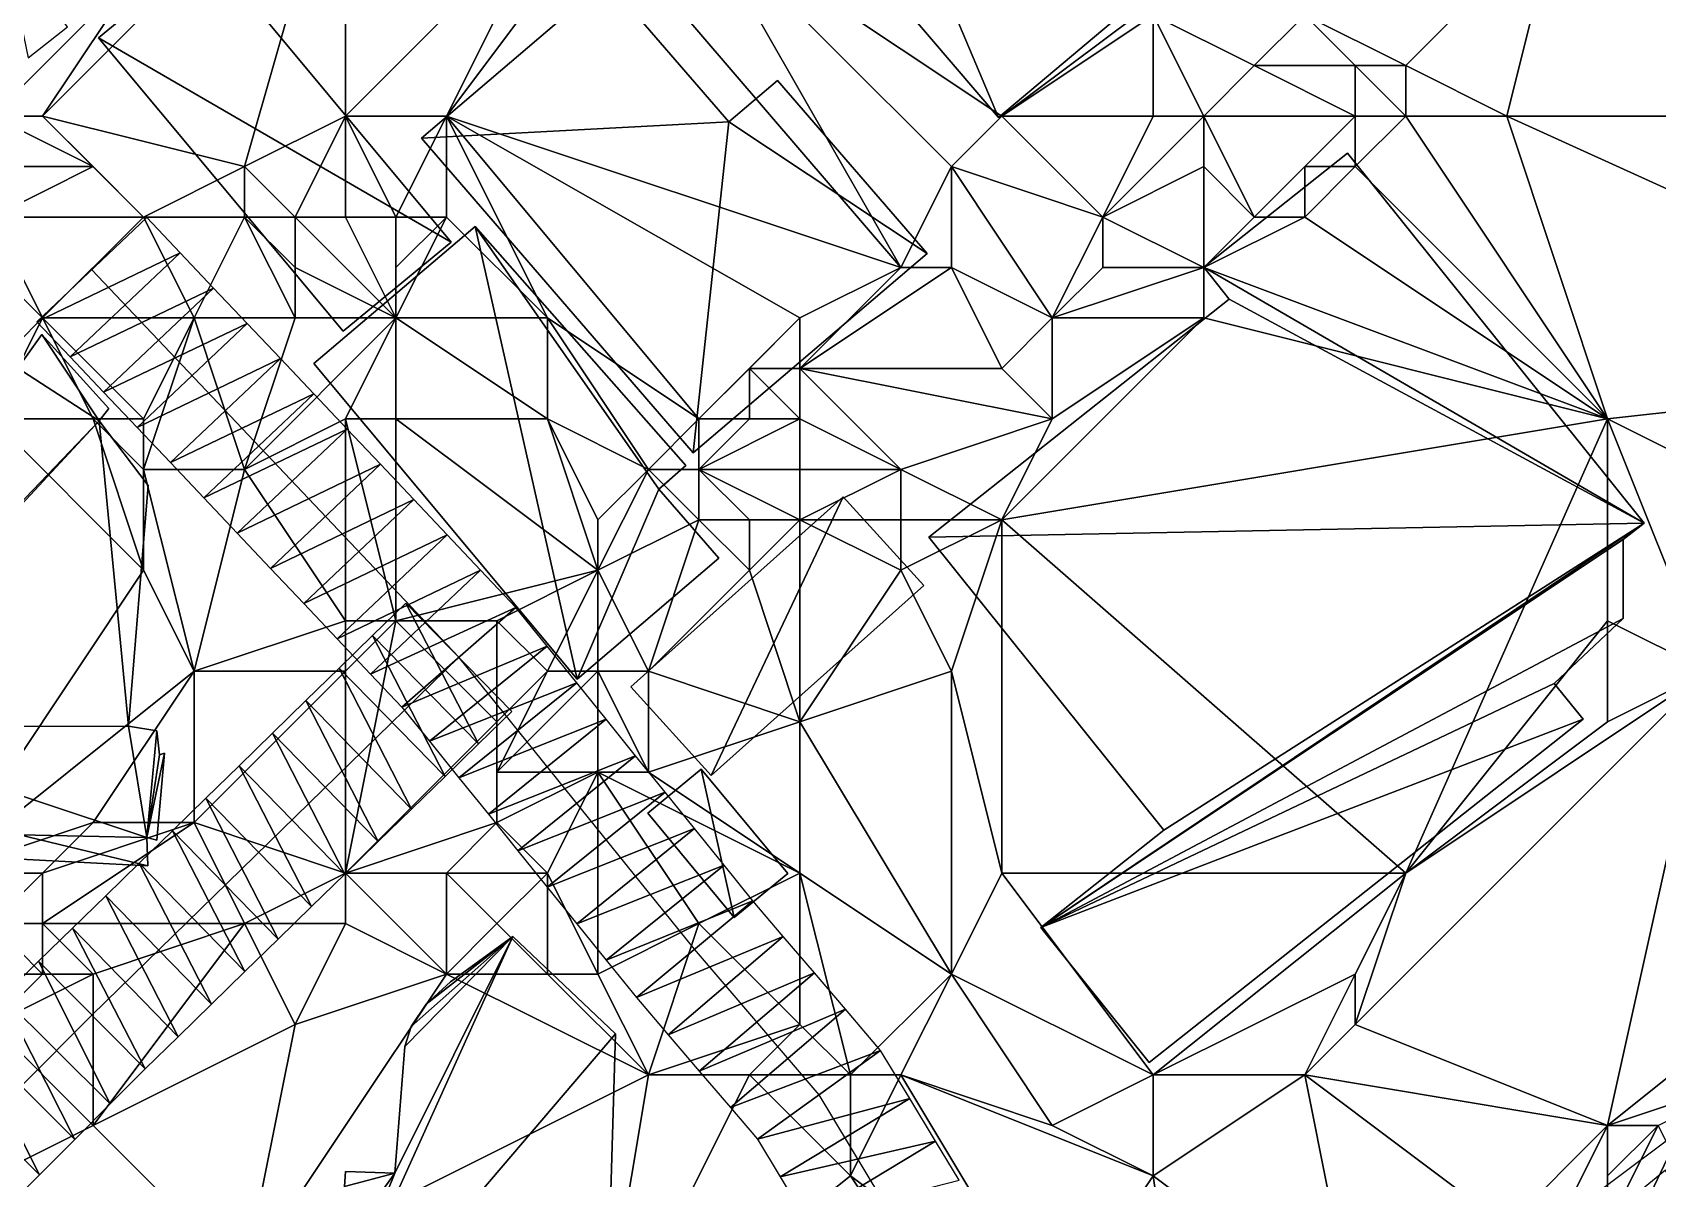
# Model space of a CAD drawing. Header units: metres. Extents: x -1103 to 901, y -902 to 905.
# Drawn here: x -6.4 to 58, y 441.9 to 487.3 of the extents above; entities that cross this region are included whole.
import ezdxf

# ---------------------------------------------------------------- set-up
doc = ezdxf.new("R2010")
doc.units = ezdxf.units.M
for name, color, linetype in [('OSM_BUILDING_FOOTPRINTS', 7, 'CONTINUOUS'), ('OSM_BUILDING_ROOFS', 1, 'CONTINUOUS'), ('OSM_BUILDING_WALLS', 8, 'CONTINUOUS'), ('OSM_ROAD_AXES', 2, 'CONTINUOUS'), ('OSM_ROAD_SURFACE', 9, 'CONTINUOUS'), ('OSM_TERRAIN', 3, 'CONTINUOUS'), ('OSM_WATER_SURFACE', 5, 'CONTINUOUS')]:
    doc.layers.add(name, color=color, linetype=linetype)

msp = doc.modelspace()

# ---------------------------------------------------------------- linework, layer by layer
at = {"layer": 'OSM_BUILDING_FOOTPRINTS'}
for points in [[(15.685, 496.151, 14.515), (27.325, 505.938, 14.515), (40.136, 490.909, 14.515), (31.868, 483.941, 14.515), (27.336, 489.25, 14.515), (29.027, 490.687, 14.515), (27.568, 492.402, 14.515), (22.517, 488.144, 14.515), (15.685, 496.151, 14.515)], [(0.508, 490.643, 13.929), (10.192, 479.009, 13.929), (5.903, 475.481, 13.929), (-3.78, 487.104, 13.929), (0.508, 490.643, 13.929)], [(16.338, 489.383, 14.469), (21.19, 483.776, 14.469), (23.114, 485.412, 14.469), (29.038, 478.556, 14.469), (19.775, 470.66, 14.469), (9.009, 483.123, 14.469), (16.338, 489.383, 14.469)], [(45.696, 482.526, 9.672), (57.447, 467.873, 9.672), (56.618, 467.22, 9.672), (56.618, 464.091, 9.672), (53.887, 461.514, 9.672), (55.026, 460.098, 9.672), (37.837, 446.496, 9.672), (33.548, 451.848, 9.672), (38.423, 455.708, 9.672), (29.105, 467.32, 9.672), (41.01, 476.742, 9.672), (40.004, 478.014, 9.672), (45.696, 482.526, 9.672)], [(4.742, 474.199, 12.209), (11.131, 479.628, 12.209), (19.488, 470.151, 12.209), (18.78, 469.532, 12.209), (18.416, 469.222, 12.209), (20.792, 466.479, 12.209), (15.177, 461.68, 12.209), (4.742, 474.199, 12.209)], [(28.906, 465.396, 11.181), (20.483, 457.864, 11.181), (17.299, 461.381, 11.181), (25.711, 468.912, 11.181), (28.906, 465.396, 11.181)], [(17.974, 456.382, 10.413), (20.096, 458.119, 10.413), (23.523, 453.983, 10.413), (21.4, 452.246, 10.413), (17.974, 456.382, 10.413)]]:
    msp.add_polyline3d(points, close=True, dxfattribs=at)
for points in [[(-6.975, 474.011, 10.802), (-6.035, 475.349, 10.802), (-3.371, 472.418, 10.802), (-3.758, 471.92, 10.802), (-1.813, 469.355, 10.802), (-2.598, 459.822, 10.802), (-1.481, 459.634, 10.802), (-1.371, 458.683, 10.802), (-1.172, 458.749, 10.802), (-1.47, 455.31, 10.802), (-1.868, 455.409, 10.802), (-1.835, 454.292, 10.802), (-6.875, 454.558, 10.802)], [(5.958, 441.575, 10.007), (6.002, 442.172, 10.007), (6.002, 442.172, 10.007), (7.959, 442.105, 10.007), (8.346, 447.126, 10.007), (8.6, 447.922, 10.007), (9.197, 448.807, 10.007), (10.158, 449.692, 10.007), (12.623, 451.494, 10.007), (16.691, 447.635, 10.007), (16.404, 437.848, 10.007)]]:
    msp.add_polyline3d(points, dxfattribs=at)
at = {"layer": 'OSM_BUILDING_ROOFS'}
for points in [[(10.192, 479.009, 19.129), (0.508, 490.643, 19.129), (-3.78, 487.104, 19.129)], [(29.027, 490.687, 26.115), (27.336, 489.25, 26.115), (31.868, 483.941, 26.115)], [(29.027, 490.687, 26.115), (31.868, 483.941, 26.115), (40.136, 490.909, 26.115)], [(21.19, 483.776, 19.669), (16.338, 489.383, 19.669), (9.009, 483.123, 19.669)], [(10.192, 479.009, 19.129), (-3.78, 487.104, 19.129), (5.903, 475.481, 19.129)], [(21.19, 483.776, 19.669), (29.038, 478.556, 19.669), (23.114, 485.412, 19.669)], [(21.19, 483.776, 19.669), (9.009, 483.123, 19.669), (19.775, 470.66, 19.669)], [(21.19, 483.776, 19.669), (19.775, 470.66, 19.669), (29.038, 478.556, 19.669)], [(57.447, 467.873, 18.072), (45.696, 482.526, 18.072), (40.004, 478.014, 18.072)], [(11.131, 479.628, 17.409), (4.742, 474.199, 17.409), (15.177, 461.68, 17.409)], [(18.416, 469.222, 17.409), (19.488, 470.151, 17.409), (11.131, 479.628, 17.409)], [(18.416, 469.222, 17.409), (11.131, 479.628, 17.409), (15.177, 461.68, 17.409)], [(57.447, 467.873, 18.072), (40.004, 478.014, 18.072), (41.01, 476.742, 18.072)], [(57.447, 467.873, 18.072), (41.01, 476.742, 18.072), (29.105, 467.32, 18.072)], [(-3.758, 471.92, 25.602), (-6.035, 475.349, 25.602), (-6.975, 474.011, 25.602)], [(-3.758, 471.92, 25.602), (-3.371, 472.418, 25.602), (-6.035, 475.349, 25.602)], [(-3.758, 471.92, 25.602), (-6.975, 474.011, 25.602), (-11.949, 463.383, 25.602)], [(-15.033, 459.778, 25.602), (-2.598, 459.822, 25.602), (-3.758, 471.92, 25.602)], [(-3.758, 471.92, 25.602), (-11.949, 463.383, 25.602), (-15.033, 459.778, 25.602)], [(-2.598, 459.822, 25.602), (-1.813, 469.355, 25.602), (-3.758, 471.92, 25.602)], [(18.416, 469.222, 17.409), (18.78, 469.532, 17.409), (19.488, 470.151, 17.409)], [(15.177, 461.68, 17.409), (20.792, 466.479, 17.409), (18.416, 469.222, 17.409)], [(20.483, 457.864, 16.381), (25.711, 468.912, 16.381), (17.299, 461.381, 16.381)], [(20.483, 457.864, 16.381), (28.906, 465.396, 16.381), (25.711, 468.912, 16.381)], [(57.447, 467.873, 18.072), (29.105, 467.32, 18.072), (38.423, 455.708, 18.072)], [(57.447, 467.873, 18.072), (38.423, 455.708, 18.072), (33.548, 451.848, 18.072)], [(33.548, 451.848, 18.072), (56.618, 467.22, 18.072), (57.447, 467.873, 18.072)], [(33.548, 451.848, 18.072), (56.618, 464.091, 18.072), (56.618, 467.22, 18.072)], [(33.548, 451.848, 18.072), (53.887, 461.514, 18.072), (56.618, 464.091, 18.072)], [(33.548, 451.848, 18.072), (55.026, 460.098, 18.072), (53.887, 461.514, 18.072)], [(-15.033, 459.778, 25.602), (-1.868, 455.409, 25.602), (-2.598, 459.822, 25.602)], [(-15.033, 459.778, 25.602), (-6.909, 455.52, 25.602), (-1.868, 455.409, 25.602)], [(-1.868, 455.409, 25.602), (-1.481, 459.634, 25.602), (-2.598, 459.822, 25.602)], [(33.548, 451.848, 18.072), (37.837, 446.496, 18.072), (55.026, 460.098, 18.072)], [(-1.868, 455.409, 25.602), (-1.371, 458.683, 25.602), (-1.481, 459.634, 25.602)], [(-1.868, 455.409, 25.602), (-1.47, 455.31, 25.602), (-1.172, 458.749, 25.602)], [(-1.868, 455.409, 25.602), (-1.172, 458.749, 25.602), (-1.371, 458.683, 25.602)], [(20.096, 458.119, 20.413), (17.974, 456.382, 20.413), (21.4, 452.246, 20.413)], [(20.096, 458.119, 20.413), (21.4, 452.246, 20.413), (23.523, 453.983, 20.413)], [(-6.909, 455.52, 25.602), (-6.875, 454.558, 25.602), (-1.835, 454.292, 25.602)], [(-6.909, 455.52, 25.602), (-1.835, 454.292, 25.602), (-1.868, 455.409, 25.602)], [(4.333, 433.136, 24.807), (16.691, 447.635, 24.807), (12.623, 451.494, 24.807)], [(4.333, 433.136, 24.807), (12.623, 451.494, 24.807), (7.959, 442.105, 24.807)], [(12.623, 451.494, 24.807), (8.346, 447.126, 24.807), (7.959, 442.105, 24.807)], [(12.623, 451.494, 24.807), (8.6, 447.922, 24.807), (8.346, 447.126, 24.807)], [(12.623, 451.494, 24.807), (9.197, 448.807, 24.807), (8.6, 447.922, 24.807)], [(12.623, 451.494, 24.807), (10.158, 449.692, 24.807), (9.197, 448.807, 24.807)], [(4.333, 433.136, 24.807), (16.404, 437.848, 24.807), (16.691, 447.635, 24.807)], [(4.333, 433.136, 24.807), (7.959, 442.105, 24.807), (4.654, 437.494, 24.807)], [(7.959, 442.105, 24.807), (5.958, 441.575, 24.807), (4.654, 437.494, 24.807)], [(7.959, 442.105, 24.807), (6.002, 442.172, 24.807), (5.958, 441.575, 24.807)]]:
    msp.add_3dface(points, dxfattribs=at)
at = {"layer": 'OSM_BUILDING_WALLS'}
for points in [[(0.508, 490.643, 13.929), (-3.78, 487.104, 13.929), (-3.78, 487.104, 19.129)], [(0.508, 490.643, 13.929), (-3.78, 487.104, 19.129), (0.508, 490.643, 19.129)], [(10.192, 479.009, 13.929), (0.508, 490.643, 13.929), (0.508, 490.643, 19.129)], [(10.192, 479.009, 13.929), (0.508, 490.643, 19.129), (10.192, 479.009, 19.129)], [(31.868, 483.941, 14.515), (40.136, 490.909, 14.515), (40.136, 490.909, 26.115)], [(31.868, 483.941, 14.515), (40.136, 490.909, 26.115), (31.868, 483.941, 26.115)], [(16.338, 489.383, 14.469), (9.009, 483.123, 14.469), (9.009, 483.123, 19.669)], [(16.338, 489.383, 14.469), (9.009, 483.123, 19.669), (16.338, 489.383, 19.669)], [(21.19, 483.776, 14.469), (16.338, 489.383, 14.469), (16.338, 489.383, 19.669)], [(21.19, 483.776, 14.469), (16.338, 489.383, 19.669), (21.19, 483.776, 19.669)], [(27.336, 489.25, 14.515), (31.868, 483.941, 14.515), (31.868, 483.941, 26.115)], [(27.336, 489.25, 14.515), (31.868, 483.941, 26.115), (27.336, 489.25, 26.115)], [(-3.78, 487.104, 13.929), (5.903, 475.481, 13.929), (5.903, 475.481, 19.129)], [(-3.78, 487.104, 13.929), (5.903, 475.481, 19.129), (-3.78, 487.104, 19.129)], [(23.114, 485.412, 14.469), (21.19, 483.776, 14.469), (21.19, 483.776, 19.669)], [(23.114, 485.412, 14.469), (21.19, 483.776, 19.669), (23.114, 485.412, 19.669)], [(29.038, 478.556, 14.469), (23.114, 485.412, 14.469), (23.114, 485.412, 19.669)], [(29.038, 478.556, 14.469), (23.114, 485.412, 19.669), (29.038, 478.556, 19.669)], [(9.009, 483.123, 14.469), (19.775, 470.66, 14.469), (19.775, 470.66, 19.669)], [(9.009, 483.123, 14.469), (19.775, 470.66, 19.669), (9.009, 483.123, 19.669)], [(45.696, 482.526, 9.672), (40.004, 478.014, 9.672), (40.004, 478.014, 18.072)], [(45.696, 482.526, 9.672), (40.004, 478.014, 18.072), (45.696, 482.526, 18.072)], [(57.447, 467.873, 9.672), (45.696, 482.526, 9.672), (45.696, 482.526, 18.072)], [(57.447, 467.873, 9.672), (45.696, 482.526, 18.072), (57.447, 467.873, 18.072)], [(11.131, 479.628, 12.209), (4.742, 474.199, 12.209), (4.742, 474.199, 17.409)], [(11.131, 479.628, 12.209), (4.742, 474.199, 17.409), (11.131, 479.628, 17.409)], [(19.488, 470.151, 12.209), (11.131, 479.628, 12.209), (11.131, 479.628, 17.409)], [(19.488, 470.151, 12.209), (11.131, 479.628, 17.409), (19.488, 470.151, 17.409)], [(5.903, 475.481, 13.929), (10.192, 479.009, 13.929), (10.192, 479.009, 19.129)], [(5.903, 475.481, 13.929), (10.192, 479.009, 19.129), (5.903, 475.481, 19.129)], [(19.775, 470.66, 14.469), (29.038, 478.556, 14.469), (29.038, 478.556, 19.669)], [(19.775, 470.66, 14.469), (29.038, 478.556, 19.669), (19.775, 470.66, 19.669)], [(40.004, 478.014, 9.672), (41.01, 476.742, 9.672), (41.01, 476.742, 18.072)], [(40.004, 478.014, 9.672), (41.01, 476.742, 18.072), (40.004, 478.014, 18.072)], [(41.01, 476.742, 9.672), (29.105, 467.32, 9.672), (29.105, 467.32, 18.072)], [(41.01, 476.742, 9.672), (29.105, 467.32, 18.072), (41.01, 476.742, 18.072)], [(-6.035, 475.349, 10.802), (-6.975, 474.011, 10.802), (-6.975, 474.011, 25.602)], [(-6.035, 475.349, 10.802), (-6.975, 474.011, 25.602), (-6.035, 475.349, 25.602)], [(-3.371, 472.418, 10.802), (-6.035, 475.349, 10.802), (-6.035, 475.349, 25.602)], [(-3.371, 472.418, 10.802), (-6.035, 475.349, 25.602), (-3.371, 472.418, 25.602)], [(4.742, 474.199, 12.209), (15.177, 461.68, 12.209), (15.177, 461.68, 17.409)], [(4.742, 474.199, 12.209), (15.177, 461.68, 17.409), (4.742, 474.199, 17.409)], [(-3.758, 471.92, 10.802), (-3.371, 472.418, 10.802), (-3.371, 472.418, 25.602)], [(-3.758, 471.92, 10.802), (-3.371, 472.418, 25.602), (-3.758, 471.92, 25.602)], [(-1.813, 469.355, 10.802), (-3.758, 471.92, 10.802), (-3.758, 471.92, 25.602)], [(-1.813, 469.355, 10.802), (-3.758, 471.92, 25.602), (-1.813, 469.355, 25.602)], [(18.78, 469.532, 12.209), (19.488, 470.151, 12.209), (19.488, 470.151, 17.409)], [(18.78, 469.532, 12.209), (19.488, 470.151, 17.409), (18.78, 469.532, 17.409)], [(-2.598, 459.822, 10.802), (-1.813, 469.355, 10.802), (-1.813, 469.355, 25.602)], [(-2.598, 459.822, 10.802), (-1.813, 469.355, 25.602), (-2.598, 459.822, 25.602)], [(18.416, 469.222, 12.209), (18.78, 469.532, 12.209), (18.78, 469.532, 17.409)], [(18.416, 469.222, 12.209), (18.78, 469.532, 17.409), (18.416, 469.222, 17.409)], [(25.711, 468.912, 11.181), (17.299, 461.381, 11.181), (17.299, 461.381, 16.381)], [(25.711, 468.912, 11.181), (17.299, 461.381, 16.381), (25.711, 468.912, 16.381)], [(20.792, 466.479, 12.209), (18.416, 469.222, 12.209), (18.416, 469.222, 17.409)], [(20.792, 466.479, 12.209), (18.416, 469.222, 17.409), (20.792, 466.479, 17.409)], [(28.906, 465.396, 11.181), (25.711, 468.912, 11.181), (25.711, 468.912, 16.381)], [(28.906, 465.396, 11.181), (25.711, 468.912, 16.381), (28.906, 465.396, 16.381)], [(56.618, 467.22, 9.672), (57.447, 467.873, 9.672), (57.447, 467.873, 18.072)], [(56.618, 467.22, 9.672), (57.447, 467.873, 18.072), (56.618, 467.22, 18.072)], [(29.105, 467.32, 9.672), (38.423, 455.708, 9.672), (38.423, 455.708, 18.072)], [(29.105, 467.32, 9.672), (38.423, 455.708, 18.072), (29.105, 467.32, 18.072)], [(56.618, 464.091, 9.672), (56.618, 467.22, 9.672), (56.618, 467.22, 18.072)], [(56.618, 464.091, 9.672), (56.618, 467.22, 18.072), (56.618, 464.091, 18.072)], [(15.177, 461.68, 12.209), (20.792, 466.479, 12.209), (20.792, 466.479, 17.409)], [(15.177, 461.68, 12.209), (20.792, 466.479, 17.409), (15.177, 461.68, 17.409)], [(20.483, 457.864, 11.181), (28.906, 465.396, 11.181), (28.906, 465.396, 16.381)], [(20.483, 457.864, 11.181), (28.906, 465.396, 16.381), (20.483, 457.864, 16.381)], [(53.887, 461.514, 9.672), (56.618, 464.091, 9.672), (56.618, 464.091, 18.072)], [(53.887, 461.514, 9.672), (56.618, 464.091, 18.072), (53.887, 461.514, 18.072)], [(17.299, 461.381, 11.181), (20.483, 457.864, 11.181), (20.483, 457.864, 16.381)], [(17.299, 461.381, 11.181), (20.483, 457.864, 16.381), (17.299, 461.381, 16.381)], [(55.026, 460.098, 9.672), (53.887, 461.514, 9.672), (53.887, 461.514, 18.072)], [(55.026, 460.098, 9.672), (53.887, 461.514, 18.072), (55.026, 460.098, 18.072)], [(-1.481, 459.634, 10.802), (-2.598, 459.822, 10.802), (-2.598, 459.822, 25.602)], [(-1.481, 459.634, 10.802), (-2.598, 459.822, 25.602), (-1.481, 459.634, 25.602)], [(37.837, 446.496, 9.672), (55.026, 460.098, 9.672), (55.026, 460.098, 18.072)], [(37.837, 446.496, 9.672), (55.026, 460.098, 18.072), (37.837, 446.496, 18.072)], [(-1.371, 458.683, 10.802), (-1.481, 459.634, 10.802), (-1.481, 459.634, 25.602)], [(-1.371, 458.683, 10.802), (-1.481, 459.634, 25.602), (-1.371, 458.683, 25.602)], [(-1.47, 455.31, 10.802), (-1.172, 458.749, 10.802), (-1.172, 458.749, 25.602)], [(-1.47, 455.31, 10.802), (-1.172, 458.749, 25.602), (-1.47, 455.31, 25.602)], [(-1.172, 458.749, 10.802), (-1.371, 458.683, 10.802), (-1.371, 458.683, 25.602)], [(-1.172, 458.749, 10.802), (-1.371, 458.683, 25.602), (-1.172, 458.749, 25.602)], [(20.096, 458.119, 10.413), (17.974, 456.382, 10.413), (17.974, 456.382, 20.413)], [(20.096, 458.119, 10.413), (17.974, 456.382, 20.413), (20.096, 458.119, 20.413)], [(23.523, 453.983, 10.413), (20.096, 458.119, 10.413), (20.096, 458.119, 20.413)], [(23.523, 453.983, 10.413), (20.096, 458.119, 20.413), (23.523, 453.983, 20.413)], [(17.974, 456.382, 10.413), (21.4, 452.246, 10.413), (21.4, 452.246, 20.413)], [(17.974, 456.382, 10.413), (21.4, 452.246, 20.413), (17.974, 456.382, 20.413)], [(-1.835, 454.292, 10.802), (-1.868, 455.409, 10.802), (-1.868, 455.409, 25.602)], [(-1.835, 454.292, 10.802), (-1.868, 455.409, 25.602), (-1.835, 454.292, 25.602)], [(-1.868, 455.409, 10.802), (-1.47, 455.31, 10.802), (-1.47, 455.31, 25.602)], [(-1.868, 455.409, 10.802), (-1.47, 455.31, 25.602), (-1.868, 455.409, 25.602)], [(38.423, 455.708, 9.672), (33.548, 451.848, 9.672), (33.548, 451.848, 18.072)], [(38.423, 455.708, 9.672), (33.548, 451.848, 18.072), (38.423, 455.708, 18.072)], [(-6.875, 454.558, 10.802), (-1.835, 454.292, 10.802), (-1.835, 454.292, 25.602)], [(-6.875, 454.558, 10.802), (-1.835, 454.292, 25.602), (-6.875, 454.558, 25.602)], [(21.4, 452.246, 10.413), (23.523, 453.983, 10.413), (23.523, 453.983, 20.413)], [(21.4, 452.246, 10.413), (23.523, 453.983, 20.413), (21.4, 452.246, 20.413)], [(12.623, 451.494, 10.007), (10.158, 449.692, 10.007), (10.158, 449.692, 24.807)], [(12.623, 451.494, 10.007), (10.158, 449.692, 24.807), (12.623, 451.494, 24.807)], [(16.691, 447.635, 10.007), (12.623, 451.494, 10.007), (12.623, 451.494, 24.807)], [(16.691, 447.635, 10.007), (12.623, 451.494, 24.807), (16.691, 447.635, 24.807)], [(33.548, 451.848, 9.672), (37.837, 446.496, 9.672), (37.837, 446.496, 18.072)], [(33.548, 451.848, 9.672), (37.837, 446.496, 18.072), (33.548, 451.848, 18.072)], [(10.158, 449.692, 10.007), (9.197, 448.807, 10.007), (9.197, 448.807, 24.807)], [(10.158, 449.692, 10.007), (9.197, 448.807, 24.807), (10.158, 449.692, 24.807)], [(9.197, 448.807, 10.007), (8.6, 447.922, 10.007), (8.6, 447.922, 24.807)], [(9.197, 448.807, 10.007), (8.6, 447.922, 24.807), (9.197, 448.807, 24.807)], [(8.6, 447.922, 10.007), (8.346, 447.126, 10.007), (8.346, 447.126, 24.807)], [(8.6, 447.922, 10.007), (8.346, 447.126, 24.807), (8.6, 447.922, 24.807)], [(16.404, 437.848, 10.007), (16.691, 447.635, 10.007), (16.691, 447.635, 24.807)], [(16.404, 437.848, 10.007), (16.691, 447.635, 24.807), (16.404, 437.848, 24.807)], [(8.346, 447.126, 10.007), (7.959, 442.105, 10.007), (7.959, 442.105, 24.807)], [(8.346, 447.126, 10.007), (7.959, 442.105, 24.807), (8.346, 447.126, 24.807)], [(6.002, 442.172, 10.007), (5.958, 441.575, 10.007), (5.958, 441.575, 24.807)], [(6.002, 442.172, 10.007), (5.958, 441.575, 24.807), (6.002, 442.172, 24.807)], [(7.959, 442.105, 10.007), (6.002, 442.172, 10.007), (6.002, 442.172, 24.807)], [(7.959, 442.105, 10.007), (6.002, 442.172, 24.807), (7.959, 442.105, 24.807)]]:
    msp.add_3dface(points, dxfattribs=at)
at = {"layer": 'OSM_ROAD_AXES'}
for points in [[(41.507, 423.969, 9.215), (38.158, 427.01, 8.948), (27.833, 440.126, 10.636), (24.761, 445.213, 11.312), (19.831, 450.986, 12.312), (10.49, 462.553, 14.701), (-4.046, 477.914, 16.96)], [(10.49, 462.553, 14.701), (-4.046, 448.376, 13.579), (-18.051, 434.32, 11.698)]]:
    msp.add_polyline3d(points, dxfattribs=at)
at = {"layer": 'OSM_ROAD_SURFACE'}
for points in [[(-7.472, 490.687, 17.232), (-6.575, 486.315, 17.648), (-5.013, 487.532, 17.523)], [(-0.545, 478.58, 17.073), (-1.867, 479.976, 17.036), (-6.225, 475.852, 16.873)], [(-0.545, 478.58, 17.073), (-6.225, 475.852, 16.873), (-4.903, 474.456, 16.811)], [(0.776, 477.183, 17.065), (-0.545, 478.58, 17.073), (-4.903, 474.456, 16.811)], [(0.776, 477.183, 17.065), (-4.903, 474.456, 16.811), (-3.582, 473.059, 16.705)], [(2.098, 475.787, 16.666), (0.776, 477.183, 17.065), (-3.582, 473.059, 16.705)], [(2.098, 475.787, 16.666), (-3.582, 473.059, 16.705), (-2.26, 471.663, 16.608)], [(3.419, 474.391, 16.502), (2.098, 475.787, 16.666), (-2.26, 471.663, 16.608)], [(3.419, 474.391, 16.502), (-2.26, 471.663, 16.608), (-0.939, 470.267, 16.243)], [(4.741, 472.994, 15.992), (3.419, 474.391, 16.502), (-0.939, 470.267, 16.243)], [(4.741, 472.994, 15.992), (-0.939, 470.267, 16.243), (0.382, 468.87, 16.101)], [(6.062, 471.598, 16.121), (4.741, 472.994, 15.992), (0.382, 468.87, 16.101)], [(6.062, 471.598, 16.121), (0.382, 468.87, 16.101), (1.704, 467.474, 15.954)], [(7.383, 470.201, 15.702), (6.062, 471.598, 16.121), (1.704, 467.474, 15.954)], [(7.383, 470.201, 15.702), (1.704, 467.474, 15.954), (3.025, 466.077, 15.778)], [(8.705, 468.805, 15.467), (7.383, 470.201, 15.702), (3.025, 466.077, 15.778)], [(8.705, 468.805, 15.467), (3.025, 466.077, 15.778), (4.347, 464.681, 15.602)], [(10.026, 467.408, 15.384), (8.705, 468.805, 15.467), (4.347, 464.681, 15.602)], [(10.026, 467.408, 15.384), (4.347, 464.681, 15.602), (5.668, 463.284, 15.24)], [(11.348, 466.012, 15.302), (10.026, 467.408, 15.384), (5.668, 463.284, 15.24)], [(11.348, 466.012, 15.302), (5.668, 463.284, 15.24), (6.99, 461.888, 14.69)], [(12.747, 464.53, 15.008), (11.348, 466.012, 15.302), (6.99, 461.888, 14.69)], [(12.747, 464.53, 15.008), (6.99, 461.888, 14.69), (8.233, 460.577, 14.683)], [(8.395, 464.701, 14.876), (7.074, 463.412, 14.851), (11.263, 459.117, 14.689)], [(13.992, 462.992, 14.622), (12.747, 464.53, 15.008), (8.233, 460.577, 14.683)], [(8.395, 464.701, 14.876), (11.263, 459.117, 14.689), (12.585, 460.406, 14.558)], [(7.074, 463.412, 14.851), (5.753, 462.123, 14.765), (9.942, 457.828, 14.643)], [(7.074, 463.412, 14.851), (9.942, 457.828, 14.643), (11.263, 459.117, 14.689)], [(13.992, 462.992, 14.622), (8.233, 460.577, 14.683), (9.324, 459.223, 14.679)], [(15.159, 461.546, 14.267), (13.992, 462.992, 14.622), (9.324, 459.223, 14.679)], [(5.753, 462.123, 14.765), (4.431, 460.834, 14.686), (8.62, 456.539, 14.597)], [(5.753, 462.123, 14.765), (8.62, 456.539, 14.597), (9.942, 457.828, 14.643)], [(15.159, 461.546, 14.267), (9.324, 459.223, 14.679), (10.491, 457.777, 14.544)], [(16.327, 460.1, 13.916), (15.159, 461.546, 14.267), (10.491, 457.777, 14.544)], [(4.431, 460.834, 14.686), (3.11, 459.546, 14.634), (7.299, 455.25, 14.551)], [(4.431, 460.834, 14.686), (7.299, 455.25, 14.551), (8.62, 456.539, 14.597)], [(16.327, 460.1, 13.916), (10.491, 457.777, 14.544), (11.659, 456.331, 14.065)], [(17.494, 458.654, 13.701), (16.327, 460.1, 13.916), (11.659, 456.331, 14.065)], [(3.11, 459.546, 14.634), (1.788, 458.257, 14.581), (5.978, 453.961, 14.503)], [(3.11, 459.546, 14.634), (5.978, 453.961, 14.503), (7.299, 455.25, 14.551)], [(17.494, 458.654, 13.701), (11.659, 456.331, 14.065), (12.826, 454.885, 13.674)], [(18.662, 457.208, 13.421), (17.494, 458.654, 13.701), (12.826, 454.885, 13.674)], [(1.788, 458.257, 14.581), (0.467, 456.968, 14.529), (4.656, 452.673, 14.341)], [(1.788, 458.257, 14.581), (4.656, 452.673, 14.341), (5.978, 453.961, 14.503)], [(18.662, 457.208, 13.421), (12.826, 454.885, 13.674), (13.994, 453.439, 13.303)], [(19.83, 455.762, 13.12), (18.662, 457.208, 13.421), (13.994, 453.439, 13.303)], [(0.467, 456.968, 14.529), (-0.855, 455.679, 14.467), (3.335, 451.384, 14.161)], [(0.467, 456.968, 14.529), (3.335, 451.384, 14.161), (4.656, 452.673, 14.341)], [(-0.855, 455.679, 14.467), (-2.176, 454.39, 14.202), (2.013, 450.095, 13.956)], [(-0.855, 455.679, 14.467), (2.013, 450.095, 13.956), (3.335, 451.384, 14.161)], [(19.83, 455.762, 13.12), (13.994, 453.439, 13.303), (15.161, 451.993, 13.077)], [(20.997, 454.316, 12.875), (19.83, 455.762, 13.12), (15.161, 451.993, 13.077)], [(-2.176, 454.39, 14.202), (-3.498, 453.101, 14.06), (0.692, 448.806, 13.746)], [(-2.176, 454.39, 14.202), (0.692, 448.806, 13.746), (2.013, 450.095, 13.956)], [(20.997, 454.316, 12.875), (15.161, 451.993, 13.077), (16.329, 450.547, 12.768)], [(22.138, 452.903, 12.633), (20.997, 454.316, 12.875), (16.329, 450.547, 12.768)], [(-3.498, 453.101, 14.06), (-4.819, 451.812, 13.916), (-0.63, 447.517, 13.535)], [(-3.498, 453.101, 14.06), (-0.63, 447.517, 13.535), (0.692, 448.806, 13.746)], [(22.138, 452.903, 12.633), (16.329, 450.547, 12.768), (17.523, 449.069, 12.518)], [(23.344, 451.491, 12.353), (22.138, 452.903, 12.633), (17.523, 449.069, 12.518)], [(-4.819, 451.812, 13.916), (-6.156, 450.508, 13.526), (-1.935, 446.244, 13.327)], [(-4.819, 451.812, 13.916), (-1.935, 446.244, 13.327), (-0.63, 447.517, 13.535)], [(23.344, 451.491, 12.353), (17.523, 449.069, 12.518), (18.782, 447.594, 12.266)], [(24.577, 450.048, 12.106), (23.344, 451.491, 12.353), (18.782, 447.594, 12.266)], [(-6.156, 450.508, 13.526), (-7.571, 449.088, 13.258), (-3.321, 444.853, 13.097)], [(-6.156, 450.508, 13.526), (-3.321, 444.853, 13.097), (-1.935, 446.244, 13.327)], [(24.577, 450.048, 12.106), (18.782, 447.594, 12.266), (20.014, 446.151, 11.963)], [(25.809, 448.604, 11.802), (24.577, 450.048, 12.106), (20.014, 446.151, 11.963)], [(-7.571, 449.088, 13.258), (-8.972, 447.682, 13.01), (-4.722, 443.447, 12.853)], [(-7.571, 449.088, 13.258), (-4.722, 443.447, 12.853), (-3.321, 444.853, 13.097)], [(25.809, 448.604, 11.802), (20.014, 446.151, 11.963), (21.247, 444.708, 11.704)], [(27.196, 446.964, 11.402), (25.809, 448.604, 11.802), (21.247, 444.708, 11.704)], [(-8.972, 447.682, 13.01), (-10.372, 446.276, 12.776), (-6.122, 442.042, 12.632)], [(-8.972, 447.682, 13.01), (-6.122, 442.042, 12.632), (-4.722, 443.447, 12.853)], [(27.196, 446.964, 11.402), (21.247, 444.708, 11.704), (22.325, 443.462, 11.512)], [(28.353, 445.068, 11.357), (27.196, 446.964, 11.402), (22.325, 443.462, 11.512)], [(-10.372, 446.276, 12.776), (-7.523, 440.636, 12.411), (-6.122, 442.042, 12.632)], [(28.353, 445.068, 11.357), (22.325, 443.462, 11.512), (23.217, 441.966, 11.343)], [(29.377, 443.373, 11.129), (28.353, 445.068, 11.357), (23.217, 441.966, 11.343)], [(29.377, 443.373, 11.129), (23.217, 441.966, 11.343), (24.241, 440.27, 11.147)], [(30.304, 441.827, 10.921), (29.377, 443.373, 11.129), (24.241, 440.27, 11.147)], [(61.258, 435.609, 8.565), (58.286, 442.222, 8.615), (56.825, 441.026, 8.629)]]:
    msp.add_3dface(points, dxfattribs=at)
at = {"layer": 'OSM_TERRAIN'}
for points in [[(-6, 484, 17.974), (2, 482, 17.84), (6, 496, 17.723)], [(-6, 484, 17.974), (6, 496, 17.723), (-2, 490, 17.219)], [(2, 482, 17.84), (6, 484, 17.599), (6, 496, 17.723)], [(6, 484, 17.599), (14, 492, 17.509), (6, 496, 17.723)], [(6, 484, 17.599), (10, 484, 16.731), (14, 492, 17.509)], [(10, 484, 16.731), (28, 478, 16.726), (16, 492, 17.08)], [(10, 484, 16.731), (16, 492, 17.08), (14, 492, 17.509)], [(16, 492, 17.08), (28, 478, 16.726), (20, 492, 16.779)], [(28, 478, 16.726), (30, 482, 16.226), (20, 492, 16.779)], [(30, 482, 16.226), (32, 484, 16.768), (20, 492, 16.779)], [(32, 484, 16.768), (40, 490, 16.55), (20, 492, 16.779)], [(48, 486, 14.24), (54, 492, 14.229), (44, 488, 14.778)], [(52, 484, 13.65), (54, 492, 14.229), (48, 486, 14.24)], [(52, 484, 13.65), (62, 484, 12.713), (54, 492, 14.229)], [(54, 492, 14.229), (62, 484, 12.713), (58, 492, 13.297)], [(-8, 484, 17.831), (-6, 484, 17.974), (-2, 490, 17.219)], [(-8, 484, 17.831), (-2, 490, 17.219), (-8, 490, 17.236)], [(32, 484, 16.768), (38, 488, 16.477), (40, 490, 16.55)], [(38, 484, 15.085), (38, 488, 16.477), (32, 484, 16.768)], [(38, 484, 15.085), (40, 484, 14.84), (38, 488, 16.477)], [(40, 484, 14.84), (42, 486, 14.822), (38, 488, 16.477)], [(42, 486, 14.822), (44, 488, 14.778), (38, 488, 16.477)], [(42, 486, 14.822), (46, 486, 14.105), (44, 488, 14.778)], [(46, 486, 14.105), (48, 486, 14.24), (44, 488, 14.778)], [(40, 484, 14.84), (46, 484, 12.758), (42, 486, 14.822)], [(46, 484, 12.758), (46, 486, 14.105), (42, 486, 14.822)], [(46, 484, 12.758), (48, 484, 13.347), (46, 486, 14.105)], [(48, 484, 13.347), (48, 486, 14.24), (46, 486, 14.105)], [(48, 484, 13.347), (52, 484, 13.65), (48, 486, 14.24)], [(-8, 482, 18.215), (-4, 482, 17.359), (-8, 484, 17.831)], [(-4, 482, 17.359), (-6, 484, 17.974), (-8, 484, 17.831)], [(-4, 482, 17.359), (-2, 480, 16.963), (-6, 484, 17.974)], [(-2, 480, 16.963), (2, 482, 17.84), (-6, 484, 17.974)], [(4, 480, 17.84), (6, 484, 17.599), (2, 482, 17.84)], [(4, 480, 17.84), (6, 480, 17.623), (6, 484, 17.599)], [(6, 480, 17.623), (8, 480, 16.856), (6, 484, 17.599)], [(8, 480, 16.856), (10, 484, 16.731), (6, 484, 17.599)], [(8, 480, 16.856), (10, 480, 16.548), (10, 484, 16.731)], [(14, 476, 16.487), (10, 484, 16.731), (10, 480, 16.548)], [(14, 476, 16.487), (20, 472, 16.726), (10, 484, 16.731)], [(20, 472, 16.726), (24, 476, 16.726), (10, 484, 16.731)], [(24, 476, 16.726), (28, 478, 16.726), (10, 484, 16.731)], [(30, 482, 16.226), (36, 480, 14.765), (32, 484, 16.768)], [(36, 480, 14.765), (38, 484, 15.085), (32, 484, 16.768)], [(36, 480, 14.765), (40, 482, 14.048), (40, 484, 14.84)], [(36, 480, 14.765), (40, 484, 14.84), (38, 484, 15.085)], [(40, 482, 14.048), (42, 480, 12.043), (40, 484, 14.84)], [(42, 480, 12.043), (46, 484, 12.758), (40, 484, 14.84)], [(42, 480, 12.043), (44, 482, 12.245), (46, 484, 12.758)], [(44, 482, 12.245), (46, 482, 11.862), (46, 484, 12.758)], [(56, 472, 11.887), (48, 484, 13.347), (46, 482, 11.862)], [(46, 482, 11.862), (48, 484, 13.347), (46, 484, 12.758)], [(56, 472, 11.887), (52, 484, 13.65), (48, 484, 13.347)], [(74, 474, 10.627), (52, 484, 13.65), (56, 472, 11.887)], [(52, 484, 13.65), (74, 474, 10.627), (62, 484, 12.713)], [(-8, 480, 17.198), (-2, 480, 16.963), (-4, 482, 17.359)], [(-8, 480, 17.198), (-4, 482, 17.359), (-8, 482, 18.215)], [(-2, 480, 16.963), (2, 480, 17.775), (2, 482, 17.84)], [(2, 480, 17.775), (4, 480, 17.84), (2, 482, 17.84)], [(28, 478, 16.726), (30, 478, 16.269), (30, 482, 16.226)], [(30, 478, 16.269), (34, 476, 14.197), (30, 482, 16.226)], [(34, 476, 14.197), (36, 480, 14.765), (30, 482, 16.226)], [(40, 478, 11.868), (40, 482, 14.048), (36, 480, 14.765)], [(40, 478, 11.868), (42, 480, 12.043), (40, 482, 14.048)], [(44, 480, 11.862), (44, 482, 12.245), (42, 480, 12.043)], [(44, 480, 11.862), (56, 472, 11.887), (46, 482, 11.862)], [(44, 480, 11.862), (46, 482, 11.862), (44, 482, 12.245)], [(-8, 478, 16.795), (-6, 476, 16.961), (-8, 480, 17.198)], [(-6, 476, 16.961), (-2, 480, 16.963), (-8, 480, 17.198)], [(-6, 476, 16.961), (0, 476, 16.705), (-2, 480, 16.963)], [(0, 476, 16.705), (2, 480, 17.775), (-2, 480, 16.963)], [(0, 476, 16.705), (4, 476, 16.569), (2, 480, 17.775)], [(4, 476, 16.569), (4, 478, 17.472), (2, 480, 17.775)], [(2, 480, 17.775), (4, 478, 17.472), (4, 480, 17.84)], [(4, 478, 17.472), (8, 476, 15.639), (4, 480, 17.84)], [(8, 476, 15.639), (6, 480, 17.623), (4, 480, 17.84)], [(8, 476, 15.639), (8, 480, 16.856), (6, 480, 17.623)], [(8, 476, 15.639), (10, 480, 16.548), (8, 478, 16.072)], [(8, 476, 15.639), (14, 476, 16.487), (10, 480, 16.548)], [(8, 476, 15.639), (8, 478, 16.072), (8, 480, 16.856)], [(8, 478, 16.072), (10, 480, 16.548), (8, 480, 16.856)], [(34, 476, 14.197), (36, 478, 14.447), (36, 480, 14.765)], [(36, 478, 14.447), (40, 478, 11.868), (36, 480, 14.765)], [(40, 478, 11.868), (44, 480, 11.862), (42, 480, 12.043)], [(40, 478, 11.868), (56, 472, 11.887), (44, 480, 11.862)], [(-8, 474, 15.513), (-6, 476, 16.961), (-8, 478, 16.795)], [(4, 476, 16.569), (8, 476, 15.639), (4, 478, 17.472)], [(24, 474, 16.644), (28, 478, 16.726), (24, 476, 16.726)], [(28, 478, 16.726), (24, 474, 16.644), (30, 478, 16.269)], [(24, 474, 16.644), (32, 474, 13.901), (30, 478, 16.269)], [(32, 474, 13.901), (34, 476, 14.197), (30, 478, 16.269)], [(34, 476, 14.197), (40, 478, 11.868), (36, 478, 14.447)], [(34, 476, 14.197), (40, 476, 11.883), (40, 478, 11.868)], [(40, 476, 11.883), (56, 472, 11.887), (40, 478, 11.868)], [(-8, 472, 15.266), (-6, 476, 16.961), (-8, 474, 15.513)], [(-8, 472, 15.266), (-4, 472, 16.254), (-6, 476, 16.961)], [(-4, 472, 16.254), (-2, 472, 16.705), (-6, 476, 16.961)], [(-2, 472, 16.705), (0, 476, 16.705), (-6, 476, 16.961)], [(2, 470, 16.127), (0, 476, 16.705), (-2, 470, 16.183)], [(-2, 472, 16.705), (-2, 470, 16.183), (0, 476, 16.705)], [(0, 476, 16.705), (2, 470, 16.127), (4, 476, 16.569)], [(2, 470, 16.127), (6, 472, 16.129), (8, 476, 15.639)], [(2, 470, 16.127), (8, 476, 15.639), (4, 476, 16.569)], [(6, 472, 16.129), (8, 472, 15.798), (8, 476, 15.639)], [(8, 472, 15.798), (14, 472, 15.776), (8, 476, 15.639)], [(8, 476, 15.639), (14, 472, 15.776), (14, 476, 16.487)], [(14, 472, 15.776), (18, 470, 16.244), (14, 476, 16.487)], [(18, 470, 16.244), (20, 472, 16.726), (14, 476, 16.487)], [(22, 474, 16.726), (24, 476, 16.726), (20, 472, 16.726)], [(22, 474, 16.726), (24, 474, 16.644), (24, 476, 16.726)], [(32, 468, 11.862), (40, 476, 11.883), (34, 472, 12.153)], [(32, 468, 11.862), (56, 472, 11.887), (40, 476, 11.883)], [(34, 472, 12.153), (34, 476, 14.197), (32, 474, 13.901)], [(34, 472, 12.153), (40, 476, 11.883), (34, 476, 14.197)], [(20, 472, 16.726), (22, 472, 16.556), (22, 474, 16.726)], [(22, 472, 16.556), (24, 472, 15.601), (22, 474, 16.726)], [(24, 472, 15.601), (24, 474, 16.644), (22, 474, 16.726)], [(28, 470, 13.422), (24, 474, 16.644), (24, 472, 15.601)], [(28, 470, 13.422), (34, 472, 12.153), (24, 474, 16.644)], [(34, 472, 12.153), (32, 474, 13.901), (24, 474, 16.644)], [(76, 462, 8.993), (74, 474, 10.627), (56, 472, 11.887)], [(-10, 454, 15.119), (-2, 466, 15.288), (-8, 472, 15.266)], [(-2, 466, 15.288), (-4, 472, 16.254), (-8, 472, 15.266)], [(-2, 466, 15.288), (-2, 470, 16.183), (-4, 472, 16.254)], [(-2, 470, 16.183), (-2, 472, 16.705), (-4, 472, 16.254)], [(6, 464, 15.43), (6, 472, 16.129), (2, 470, 16.127)], [(6, 464, 15.43), (8, 464, 14.696), (6, 472, 16.129)], [(8, 464, 14.696), (8, 472, 15.798), (6, 472, 16.129)], [(8, 464, 14.696), (16, 466, 15.639), (8, 472, 15.798)], [(16, 466, 15.639), (14, 472, 15.776), (8, 472, 15.798)], [(16, 466, 15.639), (16, 468, 15.639), (14, 472, 15.776)], [(14, 472, 15.776), (16, 468, 15.639), (18, 470, 16.244)], [(18, 470, 16.244), (20, 470, 16.518), (20, 472, 16.726)], [(20, 470, 16.518), (22, 472, 16.556), (20, 472, 16.726)], [(20, 470, 16.518), (24, 470, 14.175), (24, 472, 15.601)], [(20, 470, 16.518), (24, 472, 15.601), (22, 472, 16.556)], [(24, 470, 14.175), (28, 470, 13.422), (24, 472, 15.601)], [(28, 470, 13.422), (32, 468, 11.862), (34, 472, 12.153)], [(48, 454, 11.708), (56, 472, 11.887), (32, 468, 11.862)], [(48, 454, 11.708), (56, 464, 11.862), (56, 472, 11.887)], [(60, 462, 10.535), (56, 472, 11.887), (56, 464, 11.862)], [(60, 462, 10.535), (76, 462, 8.993), (56, 472, 11.887)], [(0, 462, 15.459), (-2, 470, 16.183), (-2, 466, 15.288)], [(0, 462, 15.459), (2, 470, 16.127), (-2, 470, 16.183)], [(0, 462, 15.459), (6, 464, 15.43), (2, 470, 16.127)], [(16, 466, 15.639), (18, 470, 16.244), (16, 468, 15.639)], [(16, 466, 15.639), (20, 468, 15.402), (18, 470, 16.244)], [(20, 468, 15.402), (20, 470, 16.518), (18, 470, 16.244)], [(20, 468, 15.402), (22, 468, 14.288), (20, 470, 16.518)], [(22, 468, 14.288), (24, 468, 13.601), (20, 470, 16.518)], [(24, 468, 13.601), (24, 470, 14.175), (20, 470, 16.518)], [(24, 468, 13.601), (28, 470, 13.422), (24, 470, 14.175)], [(24, 468, 13.601), (28, 468, 13.226), (28, 470, 13.422)], [(28, 468, 13.226), (32, 468, 11.862), (28, 470, 13.422)], [(18, 462, 13.6), (20, 468, 15.402), (16, 466, 15.639)], [(18, 462, 13.6), (22, 466, 13.634), (20, 468, 15.402)], [(22, 466, 13.634), (22, 468, 14.288), (20, 468, 15.402)], [(24, 460, 13.432), (24, 468, 13.601), (22, 466, 13.634)], [(22, 466, 13.634), (24, 468, 13.601), (22, 468, 14.288)], [(24, 460, 13.432), (28, 466, 13.511), (24, 468, 13.601)], [(28, 466, 13.511), (28, 468, 13.226), (24, 468, 13.601)], [(30, 462, 12.602), (32, 468, 11.862), (28, 466, 13.511)], [(28, 466, 13.511), (32, 468, 11.862), (28, 468, 13.226)], [(32, 454, 11.7), (32, 468, 11.862), (30, 462, 12.602)], [(32, 454, 11.7), (48, 454, 11.708), (32, 468, 11.862)], [(0, 462, 15.459), (-2, 466, 15.288), (-10, 454, 15.119)], [(12, 464, 14.714), (16, 466, 15.639), (8, 464, 14.696)], [(12, 464, 14.714), (14, 462, 14.274), (16, 466, 15.639)], [(14, 462, 14.274), (16, 462, 14.242), (16, 466, 15.639)], [(16, 462, 14.242), (18, 462, 13.6), (16, 466, 15.639)], [(18, 462, 13.6), (24, 460, 13.432), (22, 466, 13.634)], [(24, 460, 13.432), (30, 462, 12.602), (28, 466, 13.511)], [(0, 462, 15.459), (6, 462, 14.632), (6, 464, 15.43)], [(6, 454, 14.459), (12, 460, 14.698), (8, 464, 14.696)], [(6, 454, 14.459), (8, 464, 14.696), (6, 462, 14.632)], [(6, 462, 14.632), (8, 464, 14.696), (6, 464, 15.43)], [(8, 464, 14.696), (12, 460, 14.698), (12, 464, 14.714)], [(12, 460, 14.698), (14, 462, 14.274), (12, 464, 14.714)], [(48, 454, 11.708), (56, 460, 11.556), (56, 464, 11.862)], [(56, 460, 11.556), (60, 462, 10.535), (56, 464, 11.862)], [(-4, 456, 15.028), (0, 462, 15.459), (-10, 454, 15.119)], [(0, 456, 14.367), (0, 462, 15.459), (-4, 456, 15.028)], [(0, 456, 14.367), (6, 462, 14.632), (0, 462, 15.459)], [(0, 456, 14.367), (6, 454, 14.459), (6, 462, 14.632)], [(12, 458, 13.967), (14, 462, 14.274), (12, 460, 14.698)], [(12, 458, 13.967), (16, 458, 13.396), (16, 462, 14.242)], [(12, 458, 13.967), (16, 462, 14.242), (14, 462, 14.274)], [(16, 458, 13.396), (18, 458, 13.552), (16, 462, 14.242)], [(18, 458, 13.552), (18, 462, 13.6), (16, 462, 14.242)], [(18, 458, 13.552), (24, 460, 13.432), (18, 462, 13.6)], [(30, 450, 11.404), (30, 462, 12.602), (24, 460, 13.432)], [(32, 454, 11.7), (30, 462, 12.602), (30, 450, 11.404)], [(46, 448, 9.949), (56, 444, 8.992), (60, 462, 10.535)], [(46, 448, 9.949), (60, 462, 10.535), (48, 454, 11.708)], [(48, 454, 11.708), (60, 462, 10.535), (56, 460, 11.556)], [(56, 444, 8.992), (66, 452, 8.995), (60, 462, 10.535)], [(6, 454, 14.459), (12, 456, 13.894), (12, 460, 14.698)], [(12, 456, 13.894), (12, 458, 13.967), (12, 460, 14.698)], [(18, 458, 13.552), (24, 454, 12.843), (24, 460, 13.432)], [(24, 454, 12.843), (30, 450, 11.404), (24, 460, 13.432)], [(14, 454, 13.396), (16, 458, 13.396), (12, 456, 13.894)], [(12, 456, 13.894), (16, 458, 13.396), (12, 458, 13.967)], [(16, 450, 12.714), (16, 458, 13.396), (14, 454, 13.396)], [(16, 450, 12.714), (20, 452, 12.359), (16, 458, 13.396)], [(20, 452, 12.359), (24, 454, 12.843), (16, 458, 13.396)], [(16, 458, 13.396), (24, 454, 12.843), (18, 458, 13.552)], [(-6, 454, 14.846), (-4, 456, 15.028), (-10, 454, 15.119)], [(-6, 452, 13.79), (0, 456, 14.367), (-6, 454, 14.846)], [(-6, 452, 13.79), (2, 452, 14.367), (0, 456, 14.367)], [(-6, 454, 14.846), (0, 456, 14.367), (-4, 456, 15.028)], [(2, 452, 14.367), (6, 454, 14.459), (0, 456, 14.367)], [(10, 454, 13.507), (12, 456, 13.894), (6, 454, 14.459)], [(10, 454, 13.507), (14, 454, 13.396), (12, 456, 13.894)], [(-8, 452, 14.109), (-6, 454, 14.846), (-10, 454, 15.119)], [(-8, 452, 14.109), (-6, 452, 13.79), (-6, 454, 14.846)], [(6, 452, 14.041), (6, 454, 14.459), (2, 452, 14.367)], [(6, 452, 14.041), (10, 450, 12.23), (6, 454, 14.459)], [(10, 450, 12.23), (10, 454, 13.507), (6, 454, 14.459)], [(10, 450, 12.23), (12, 452, 12.55), (10, 454, 13.507)], [(12, 452, 12.55), (14, 454, 13.396), (10, 454, 13.507)], [(14, 450, 12.387), (14, 454, 13.396), (12, 452, 12.55)], [(14, 450, 12.387), (16, 450, 12.714), (14, 454, 13.396)], [(24, 448, 11.575), (24, 454, 12.843), (20, 452, 12.359)], [(24, 448, 11.575), (26, 446, 11.318), (24, 454, 12.843)], [(24, 454, 12.843), (26, 446, 11.318), (30, 450, 11.404)], [(30, 450, 11.404), (38, 446, 11.648), (32, 454, 11.7)], [(38, 446, 11.648), (48, 454, 11.708), (32, 454, 11.7)], [(38, 446, 11.648), (46, 450, 10.835), (48, 454, 11.708)], [(46, 450, 10.835), (46, 448, 9.949), (48, 454, 11.708)], [(-8, 450, 13.357), (-6, 450, 13.335), (-8, 452, 14.109)], [(-6, 450, 13.335), (-6, 452, 13.79), (-8, 452, 14.109)], [(-6, 450, 13.335), (-4, 450, 13.841), (-6, 452, 13.79)], [(-4, 450, 13.841), (2, 452, 14.367), (-6, 452, 13.79)], [(4, 448, 13.248), (2, 452, 14.367), (-4, 444, 12.893)], [(-4, 444, 12.893), (2, 452, 14.367), (-4, 450, 13.841)], [(4, 448, 13.248), (6, 452, 14.041), (2, 452, 14.367)], [(4, 448, 13.248), (10, 450, 12.23), (6, 452, 14.041)], [(10, 450, 12.23), (14, 450, 12.387), (12, 452, 12.55)], [(18, 446, 12.208), (20, 452, 12.359), (16, 450, 12.714)], [(18, 446, 12.208), (24, 448, 11.575), (20, 452, 12.359)], [(62, 446, 8.395), (66, 452, 8.995), (56, 444, 8.992)], [(-8, 448, 13.04), (-4, 444, 12.893), (-4, 450, 13.841)], [(-8, 448, 13.04), (-6, 450, 13.335), (-8, 450, 13.357)], [(-8, 448, 13.04), (-4, 450, 13.841), (-6, 450, 13.335)], [(2, 438, 12.184), (10, 450, 12.23), (4, 448, 13.248)], [(2, 438, 12.184), (18, 446, 12.208), (10, 450, 12.23)], [(10, 450, 12.23), (18, 446, 12.208), (14, 450, 12.387)], [(18, 446, 12.208), (16, 450, 12.714), (14, 450, 12.387)], [(28, 446, 11.433), (30, 450, 11.404), (26, 446, 11.318)], [(28, 446, 11.433), (34, 444, 10.436), (30, 450, 11.404)], [(34, 444, 10.436), (38, 446, 11.648), (30, 450, 11.404)], [(44, 446, 9.82), (46, 450, 10.835), (38, 446, 11.648)], [(44, 446, 9.82), (46, 448, 9.949), (46, 450, 10.835)], [(-12, 440, 12.186), (-4, 444, 12.893), (-8, 448, 13.04)], [(-4, 444, 12.893), (2, 438, 12.184), (4, 448, 13.248)], [(22, 446, 11.575), (24, 448, 11.575), (18, 446, 12.208)], [(22, 446, 11.575), (26, 446, 11.318), (24, 448, 11.575)], [(44, 446, 9.82), (56, 444, 8.992), (46, 448, 9.949)], [(16, 434, 12.148), (18, 446, 12.208), (2, 438, 12.184)], [(16, 434, 12.148), (26, 442, 10.884), (22, 446, 11.575)], [(16, 434, 12.148), (22, 446, 11.575), (18, 446, 12.208)], [(26, 442, 10.884), (26, 446, 11.318), (22, 446, 11.575)], [(26, 442, 10.884), (34, 436, 10.089), (28, 446, 11.433)], [(26, 442, 10.884), (28, 446, 11.433), (26, 446, 11.318)], [(34, 436, 10.089), (38, 442, 9.948), (28, 446, 11.433)], [(28, 446, 11.433), (38, 442, 9.948), (34, 444, 10.436)], [(34, 444, 10.436), (38, 442, 9.948), (38, 446, 11.648)], [(38, 442, 9.948), (46, 436, 9.115), (44, 446, 9.82)], [(38, 442, 9.948), (44, 446, 9.82), (38, 446, 11.648)], [(46, 436, 9.115), (52, 440, 8.912), (44, 446, 9.82)], [(44, 446, 9.82), (52, 440, 8.912), (56, 444, 8.992)], [(58, 444, 8.572), (62, 446, 8.395), (56, 444, 8.992)], [(-12, 440, 12.186), (2, 438, 12.184), (-4, 444, 12.893)], [(52, 440, 8.912), (54, 440, 8.347), (56, 444, 8.992)], [(54, 440, 8.347), (56, 440, 8.587), (56, 444, 8.992)], [(56, 440, 8.587), (56, 442, 8.399), (56, 444, 8.992)], [(56, 440, 8.587), (58, 444, 8.572), (56, 442, 8.399)], [(56, 440, 8.587), (62, 436, 8.508), (58, 444, 8.572)], [(56, 442, 8.399), (58, 444, 8.572), (56, 444, 8.992)], [(30, 436, 10.089), (26, 442, 10.884), (16, 434, 12.148)], [(30, 436, 10.089), (34, 436, 10.089), (26, 442, 10.884)], [(34, 436, 10.089), (40, 428, 8.98), (38, 442, 9.948)], [(40, 428, 8.98), (46, 436, 9.115), (38, 442, 9.948)]]:
    msp.add_3dface(points, dxfattribs=at)
at = {"layer": 'OSM_WATER_SURFACE'}
for points in [[(58.897, 443.809, 8.624), (55.848, 441.523, 8.773), (57.048, 439.923, 8.642)], [(58.897, 443.809, 8.624), (57.048, 439.923, 8.642), (60.096, 442.208, 8.624)]]:
    msp.add_3dface(points, dxfattribs=at)

doc.saveas('drawing.dxf')
